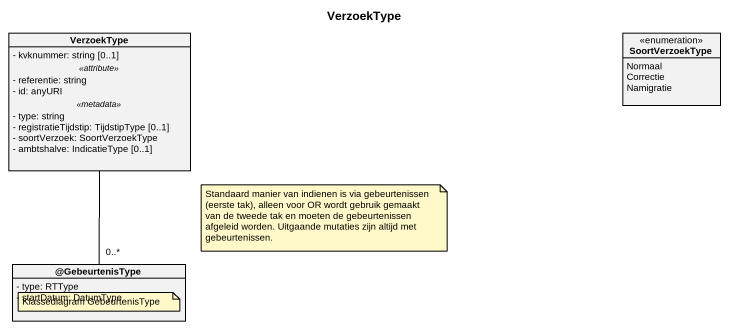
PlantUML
@startuml
title VerzoekType
hide circle
hide empty members
skinparam classAttributeIconSize 0
class VerzoekType {
  - kvknummer: string [0..1]
  .. <<attribute>> ..
  - referentie: string
  - id: anyURI
  .. <<metadata>> ..
  - type: string
  - registratieTijdstip: TijdstipType [0..1]
  - soortVerzoek: SoortVerzoekType
  - ambtshalve: IndicatieType [0..1]
}
enum SoortVerzoekType {
  Normaal
  Correctie
  Namigratie
}
class "@GebeurtenisType" as GebeurtenisType {
  - type: RTType
  - startDatum: DatumType
}
VerzoekType -- "0..*" GebeurtenisType
note as N1
  Standaard manier van indienen is via gebeurtenissen (eerste tak), alleen voor OR wordt gebruik gemaakt van de tweede tak en moeten de gebeurtenissen afgeleid worden. Uitgaande mutaties zijn altijd met gebeurtenissen.
end note
note as N2
  Klassediagram GebeurtenisType
end note
@enduml
